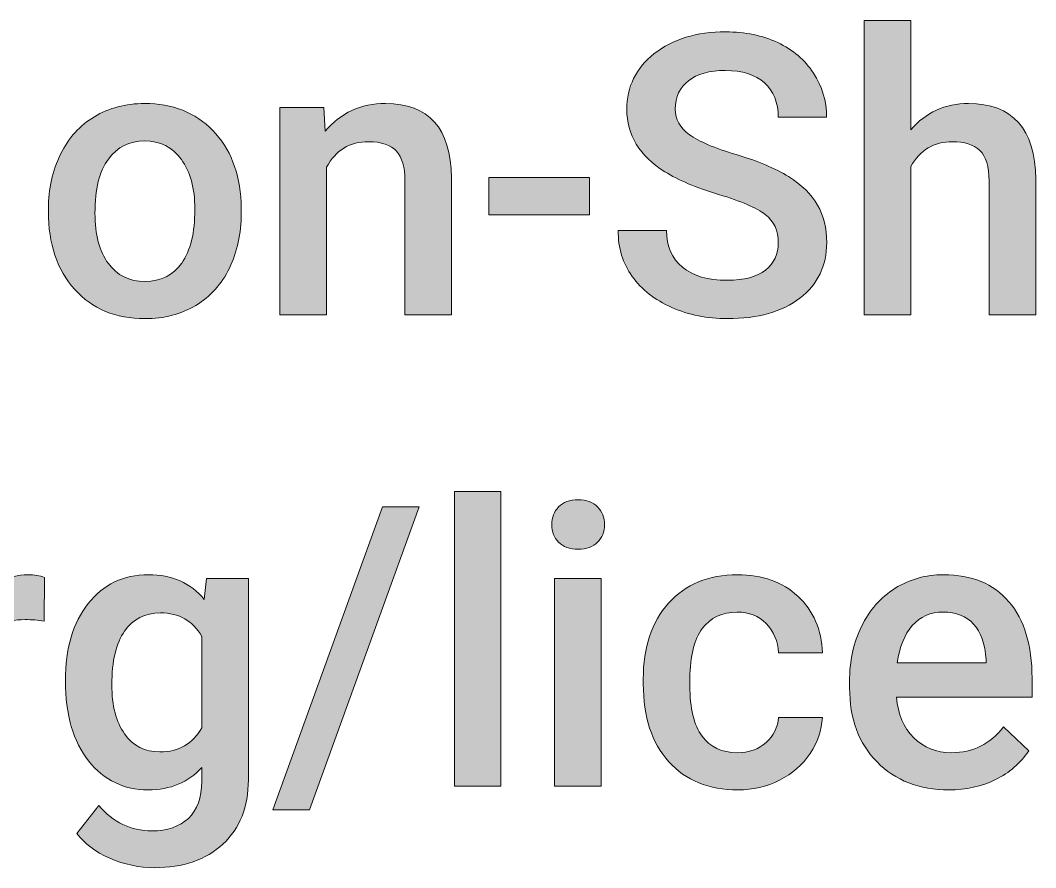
# Model space of a CAD drawing. Header units: millimetres. Extents: x -48 to 621, y -577 to -225.
# Drawn here: x 20.13 to 34.34, y -576.63 to -564.77 of the extents above; entities that cross this region are included whole.
import ezdxf

# ---------------------------------------------------------------- set-up
doc = ezdxf.new("R2010")
doc.units = ezdxf.units.MM
doc.header["$MEASUREMENT"] = 0
doc.layers.add('Layer 1', color=7, linetype='Continuous')

# ---------------------------------------------------------------- blocks, each defined once
blk = doc.blocks.new('block 188')
at = {"layer": 'Layer 1', "true_color": 0xffffff}
h = blk.add_hatch(color=7, dxfattribs=at)
h.dxf.hatch_style = 2
edge = h.paths.add_edge_path()
edge.add_spline(control_points=[(32.59, -566.304), (32.803, -566.057), (33.072, -565.934), (33.398, -565.934), (34.017, -565.934), (34.331, -566.287), (34.34, -566.994), (34.34, -566.994), (34.34, -568.89), (34.34, -568.89), (34.34, -568.89), (33.688, -568.89), (33.688, -568.89), (33.688, -568.89), (33.688, -567.018), (33.688, -567.018), (33.688, -566.817), (33.644, -566.676), (33.558, -566.592), (33.471, -566.509), (33.343, -566.468), (33.175, -566.468), (32.914, -566.468), (32.719, -566.584), (32.59, -566.817), (32.59, -566.817), (32.59, -568.89), (32.59, -568.89), (32.59, -568.89), (31.938, -568.89), (31.938, -568.89), (31.938, -568.89), (31.938, -564.77), (31.938, -564.77), (31.938, -564.77), (32.59, -564.77), (32.59, -564.77), (32.59, -564.77), (32.59, -566.304), (32.59, -566.304)], knot_values=[0, 0, 0, 0, 1, 1, 1, 2, 2, 2, 3, 3, 3, 4, 4, 4, 5, 5, 5, 6, 6, 6, 7, 7, 7, 8, 8, 8, 9, 9, 9, 10, 10, 10, 11, 11, 11, 12, 12, 12, 13, 13, 13, 13], degree=3, periodic=1)
h = blk.add_hatch(color=7, dxfattribs=at)
h.dxf.hatch_style = 2
edge = h.paths.add_edge_path()
edge.add_spline(control_points=[(30.737, -567.884), (30.737, -567.712), (30.676, -567.58), (30.556, -567.487), (30.435, -567.394), (30.217, -567.3), (29.902, -567.206), (29.588, -567.111), (29.337, -567.005), (29.151, -566.889), (28.795, -566.665), (28.617, -566.374), (28.617, -566.014), (28.617, -565.7), (28.746, -565.44), (29.002, -565.236), (29.259, -565.033), (29.592, -564.931), (30.002, -564.931), (30.273, -564.931), (30.516, -564.981), (30.729, -565.081), (30.941, -565.181), (31.109, -565.324), (31.23, -565.509), (31.352, -565.694), (31.413, -565.899), (31.413, -566.124), (31.413, -566.124), (30.737, -566.124), (30.737, -566.124), (30.737, -565.921), (30.673, -565.761), (30.545, -565.645), (30.417, -565.53), (30.234, -565.472), (29.996, -565.472), (29.774, -565.472), (29.602, -565.52), (29.48, -565.615), (29.357, -565.709), (29.296, -565.842), (29.296, -566.012), (29.296, -566.155), (29.362, -566.274), (29.494, -566.37), (29.627, -566.466), (29.845, -566.559), (30.149, -566.649), (30.453, -566.739), (30.697, -566.842), (30.881, -566.957), (31.066, -567.073), (31.201, -567.205), (31.287, -567.355), (31.372, -567.504), (31.415, -567.679), (31.415, -567.879), (31.415, -568.204), (31.291, -568.463), (31.041, -568.656), (30.792, -568.848), (30.453, -568.944), (30.026, -568.944), (29.743, -568.944), (29.483, -568.892), (29.246, -568.787), (29.009, -568.682), (28.825, -568.538), (28.694, -568.354), (28.562, -568.17), (28.496, -567.955), (28.496, -567.71), (28.496, -567.71), (29.175, -567.71), (29.175, -567.71), (29.175, -567.932), (29.249, -568.103), (29.395, -568.225), (29.542, -568.347), (29.752, -568.407), (30.026, -568.407), (30.262, -568.407), (30.439, -568.359), (30.558, -568.264), (30.677, -568.168), (30.737, -568.042), (30.737, -567.884)], knot_values=[0, 0, 0, 0, 1, 1, 1, 2, 2, 2, 3, 3, 3, 4, 4, 4, 5, 5, 5, 6, 6, 6, 7, 7, 7, 8, 8, 8, 9, 9, 9, 10, 10, 10, 11, 11, 11, 12, 12, 12, 13, 13, 13, 14, 14, 14, 15, 15, 15, 16, 16, 16, 17, 17, 17, 18, 18, 18, 19, 19, 19, 20, 20, 20, 21, 21, 21, 22, 22, 22, 23, 23, 23, 24, 24, 24, 25, 25, 25, 26, 26, 26, 27, 27, 27, 28, 28, 28, 29, 29, 29, 29], degree=3, periodic=1)
h = blk.add_hatch(color=7, dxfattribs=at)
h.dxf.hatch_style = 2
edge = h.paths.add_edge_path()
edge.add_spline(control_points=[(20.523, -567.412), (20.523, -567.128), (20.58, -566.872), (20.693, -566.643), (20.805, -566.415), (20.964, -566.24), (21.167, -566.118), (21.371, -565.995), (21.606, -565.934), (21.87, -565.934), (22.262, -565.934), (22.58, -566.06), (22.824, -566.312), (23.068, -566.565), (23.2, -566.899), (23.22, -567.316), (23.22, -567.316), (23.222, -567.469), (23.222, -567.469), (23.222, -567.754), (23.167, -568.01), (23.057, -568.236), (22.947, -568.461), (22.79, -568.635), (22.585, -568.759), (22.38, -568.882), (22.144, -568.944), (21.876, -568.944), (21.466, -568.944), (21.138, -568.808), (20.892, -568.535), (20.646, -568.262), (20.523, -567.898), (20.523, -567.444), (20.523, -567.444), (20.523, -567.412), (20.523, -567.412)], knot_values=[0, 0, 0, 0, 1, 1, 1, 2, 2, 2, 3, 3, 3, 4, 4, 4, 5, 5, 5, 6, 6, 6, 7, 7, 7, 8, 8, 8, 9, 9, 9, 10, 10, 10, 11, 11, 11, 12, 12, 12, 12], degree=3, periodic=1)
edge = h.paths.add_edge_path()
edge.add_spline(control_points=[(21.175, -567.469), (21.175, -567.767), (21.237, -568.001), (21.361, -568.17), (21.484, -568.339), (21.656, -568.424), (21.876, -568.424), (22.096, -568.424), (22.267, -568.338), (22.389, -568.166), (22.512, -567.994), (22.573, -567.743), (22.573, -567.412), (22.573, -567.119), (22.51, -566.886), (22.384, -566.715), (22.258, -566.543), (22.087, -566.457), (21.87, -566.457), (21.657, -566.457), (21.488, -566.541), (21.363, -566.711), (21.238, -566.88), (21.175, -567.132), (21.175, -567.469)], knot_values=[0, 0, 0, 0, 1, 1, 1, 2, 2, 2, 3, 3, 3, 4, 4, 4, 5, 5, 5, 6, 6, 6, 7, 7, 7, 8, 8, 8, 8], degree=3, periodic=1)
h = blk.add_hatch(color=7, dxfattribs=at)
h.dxf.hatch_style = 2
edge = h.paths.add_edge_path()
edge.add_spline(control_points=[(24.379, -565.988), (24.379, -565.988), (24.397, -566.323), (24.397, -566.323), (24.612, -566.064), (24.894, -565.934), (25.242, -565.934), (25.847, -565.934), (26.154, -566.28), (26.165, -566.972), (26.165, -566.972), (26.165, -568.89), (26.165, -568.89), (26.165, -568.89), (25.513, -568.89), (25.513, -568.89), (25.513, -568.89), (25.513, -567.01), (25.513, -567.01), (25.513, -566.826), (25.474, -566.689), (25.394, -566.601), (25.314, -566.512), (25.184, -566.468), (25.004, -566.468), (24.741, -566.468), (24.545, -566.587), (24.416, -566.825), (24.416, -566.825), (24.416, -568.89), (24.416, -568.89), (24.416, -568.89), (23.764, -568.89), (23.764, -568.89), (23.764, -568.89), (23.764, -565.988), (23.764, -565.988), (23.764, -565.988), (24.379, -565.988), (24.379, -565.988)], knot_values=[0, 0, 0, 0, 1, 1, 1, 2, 2, 2, 3, 3, 3, 4, 4, 4, 5, 5, 5, 6, 6, 6, 7, 7, 7, 8, 8, 8, 9, 9, 9, 10, 10, 10, 11, 11, 11, 12, 12, 12, 13, 13, 13, 13], degree=3, periodic=1)
h = blk.add_hatch(color=7, dxfattribs=at)
h.dxf.hatch_style = 2
h.paths.add_polyline_path([(28.094, -567.493), (26.686, -567.493), (26.686, -566.967), (28.094, -566.967)])
h = blk.add_hatch(color=7, dxfattribs=at)
h.dxf.hatch_style = 2
h.paths.add_polyline_path([(26.857, -575.484), (26.205, -575.484), (26.205, -571.363), (26.857, -571.363)])
h = blk.add_hatch(color=7, dxfattribs=at)
h.dxf.hatch_style = 2
edge = h.paths.add_edge_path()
edge.add_spline(control_points=[(27.568, -571.827), (27.568, -571.727), (27.6, -571.644), (27.664, -571.578), (27.727, -571.511), (27.818, -571.478), (27.936, -571.478), (28.054, -571.478), (28.145, -571.511), (28.209, -571.578), (28.274, -571.644), (28.306, -571.727), (28.306, -571.827), (28.306, -571.925), (28.274, -572.007), (28.209, -572.073), (28.145, -572.138), (28.054, -572.17), (27.936, -572.17), (27.818, -572.17), (27.727, -572.138), (27.664, -572.073), (27.6, -572.007), (27.568, -571.925), (27.568, -571.827)], knot_values=[0, 0, 0, 0, 1, 1, 1, 2, 2, 2, 3, 3, 3, 4, 4, 4, 5, 5, 5, 6, 6, 6, 7, 7, 7, 8, 8, 8, 8], degree=3, periodic=1)
h.paths.add_polyline_path([(28.26, -575.484), (27.608, -575.484), (27.608, -572.581), (28.26, -572.581)])
h = blk.add_hatch(color=7, dxfattribs=at)
h.dxf.hatch_style = 2
h.paths.add_polyline_path([(24.175, -575.819), (23.662, -575.819), (25.199, -571.578), (25.712, -571.578)])
h = blk.add_hatch(color=7, dxfattribs=at)
h.dxf.hatch_style = 2
edge = h.paths.add_edge_path()
edge.add_spline(control_points=[(20.465, -573.176), (20.379, -573.162), (20.29, -573.155), (20.199, -573.155), (19.9, -573.155), (19.699, -573.269), (19.595, -573.498), (19.595, -573.498), (19.595, -575.484), (19.595, -575.484), (19.595, -575.484), (18.943, -575.484), (18.943, -575.484), (18.943, -575.484), (18.943, -572.581), (18.943, -572.581), (18.943, -572.581), (19.566, -572.581), (19.566, -572.581), (19.566, -572.581), (19.582, -572.906), (19.582, -572.906), (19.739, -572.653), (19.957, -572.527), (20.236, -572.527), (20.33, -572.527), (20.406, -572.54), (20.467, -572.565), (20.467, -572.565), (20.465, -573.176), (20.465, -573.176)], knot_values=[0, 0, 0, 0, 1, 1, 1, 2, 2, 2, 3, 3, 3, 4, 4, 4, 5, 5, 5, 6, 6, 6, 7, 7, 7, 8, 8, 8, 9, 9, 9, 10, 10, 10, 10], degree=3, periodic=1)
h = blk.add_hatch(color=7, dxfattribs=at)
h.dxf.hatch_style = 2
edge = h.paths.add_edge_path()
edge.add_spline(control_points=[(20.762, -574.011), (20.762, -573.56), (20.868, -573.2), (21.08, -572.931), (21.292, -572.662), (21.573, -572.527), (21.924, -572.527), (22.255, -572.527), (22.515, -572.642), (22.705, -572.873), (22.705, -572.873), (22.734, -572.581), (22.734, -572.581), (22.734, -572.581), (23.322, -572.581), (23.322, -572.581), (23.322, -572.581), (23.322, -575.395), (23.322, -575.395), (23.322, -575.776), (23.203, -576.076), (22.966, -576.296), (22.729, -576.516), (22.409, -576.626), (22.007, -576.626), (21.794, -576.626), (21.586, -576.582), (21.383, -576.494), (21.18, -576.405), (21.026, -576.289), (20.921, -576.146), (20.921, -576.146), (21.229, -575.754), (21.229, -575.754), (21.429, -575.992), (21.676, -576.111), (21.97, -576.111), (22.186, -576.111), (22.357, -576.053), (22.482, -575.936), (22.607, -575.818), (22.67, -575.646), (22.67, -575.419), (22.67, -575.419), (22.67, -575.223), (22.67, -575.223), (22.482, -575.433), (22.231, -575.537), (21.919, -575.537), (21.579, -575.537), (21.301, -575.402), (21.086, -575.132), (20.87, -574.862), (20.762, -574.488), (20.762, -574.011)], knot_values=[0, 0, 0, 0, 1, 1, 1, 2, 2, 2, 3, 3, 3, 4, 4, 4, 5, 5, 5, 6, 6, 6, 7, 7, 7, 8, 8, 8, 9, 9, 9, 10, 10, 10, 11, 11, 11, 12, 12, 12, 13, 13, 13, 14, 14, 14, 15, 15, 15, 16, 16, 16, 17, 17, 17, 18, 18, 18, 18], degree=3, periodic=1)
edge = h.paths.add_edge_path()
edge.add_spline(control_points=[(21.411, -574.067), (21.411, -574.359), (21.471, -574.588), (21.59, -574.755), (21.709, -574.922), (21.874, -575.006), (22.085, -575.006), (22.348, -575.006), (22.543, -574.893), (22.67, -574.668), (22.67, -574.668), (22.67, -573.391), (22.67, -573.391), (22.546, -573.171), (22.353, -573.061), (22.09, -573.061), (21.875, -573.061), (21.709, -573.146), (21.59, -573.316), (21.471, -573.486), (21.411, -573.736), (21.411, -574.067)], knot_values=[0, 0, 0, 0, 1, 1, 1, 2, 2, 2, 3, 3, 3, 4, 4, 4, 5, 5, 5, 6, 6, 6, 7, 7, 7, 7], degree=3, periodic=1)
h = blk.add_hatch(color=7, dxfattribs=at)
h.dxf.hatch_style = 2
edge = h.paths.add_edge_path()
edge.add_spline(control_points=[(30.163, -575.017), (30.325, -575.017), (30.46, -574.97), (30.568, -574.874), (30.675, -574.78), (30.732, -574.663), (30.739, -574.523), (30.739, -574.523), (31.354, -574.523), (31.354, -574.523), (31.347, -574.704), (31.29, -574.872), (31.185, -575.029), (31.079, -575.185), (30.936, -575.309), (30.756, -575.401), (30.575, -575.491), (30.38, -575.537), (30.171, -575.537), (29.765, -575.537), (29.443, -575.406), (29.205, -575.143), (28.967, -574.88), (28.848, -574.517), (28.848, -574.054), (28.848, -574.054), (28.848, -573.987), (28.848, -573.987), (28.848, -573.545), (28.966, -573.191), (29.202, -572.926), (29.438, -572.66), (29.76, -572.527), (30.168, -572.527), (30.513, -572.527), (30.794, -572.628), (31.012, -572.829), (31.229, -573.03), (31.343, -573.295), (31.354, -573.622), (31.354, -573.622), (30.739, -573.622), (30.739, -573.622), (30.732, -573.455), (30.675, -573.319), (30.569, -573.211), (30.463, -573.104), (30.327, -573.05), (30.163, -573.05), (29.951, -573.05), (29.789, -573.127), (29.674, -573.28), (29.56, -573.433), (29.502, -573.665), (29.5, -573.976), (29.5, -573.976), (29.5, -574.08), (29.5, -574.08), (29.5, -574.395), (29.557, -574.63), (29.67, -574.785), (29.784, -574.94), (29.948, -575.017), (30.163, -575.017)], knot_values=[0, 0, 0, 0, 1, 1, 1, 2, 2, 2, 3, 3, 3, 4, 4, 4, 5, 5, 5, 6, 6, 6, 7, 7, 7, 8, 8, 8, 9, 9, 9, 10, 10, 10, 11, 11, 11, 12, 12, 12, 13, 13, 13, 14, 14, 14, 15, 15, 15, 16, 16, 16, 17, 17, 17, 18, 18, 18, 19, 19, 19, 20, 20, 20, 21, 21, 21, 21], degree=3, periodic=1)
h = blk.add_hatch(color=7, dxfattribs=at)
h.dxf.hatch_style = 2
edge = h.paths.add_edge_path()
edge.add_spline(control_points=[(33.124, -575.537), (32.711, -575.537), (32.376, -575.407), (32.12, -575.147), (31.863, -574.887), (31.735, -574.54), (31.735, -574.107), (31.735, -574.107), (31.735, -574.027), (31.735, -574.027), (31.735, -573.737), (31.79, -573.478), (31.902, -573.25), (32.014, -573.022), (32.171, -572.845), (32.373, -572.717), (32.575, -572.591), (32.801, -572.527), (33.049, -572.527), (33.444, -572.527), (33.75, -572.653), (33.965, -572.906), (34.181, -573.158), (34.289, -573.514), (34.289, -573.976), (34.289, -573.976), (34.289, -574.239), (34.289, -574.239), (34.289, -574.239), (32.392, -574.239), (32.392, -574.239), (32.411, -574.479), (32.492, -574.668), (32.632, -574.808), (32.772, -574.947), (32.949, -575.017), (33.162, -575.017), (33.46, -575.017), (33.704, -574.896), (33.891, -574.655), (33.891, -574.655), (34.243, -574.99), (34.243, -574.99), (34.127, -575.164), (33.972, -575.298), (33.777, -575.394), (33.583, -575.489), (33.366, -575.537), (33.124, -575.537)], knot_values=[0, 0, 0, 0, 1, 1, 1, 2, 2, 2, 3, 3, 3, 4, 4, 4, 5, 5, 5, 6, 6, 6, 7, 7, 7, 8, 8, 8, 9, 9, 9, 10, 10, 10, 11, 11, 11, 12, 12, 12, 13, 13, 13, 14, 14, 14, 15, 15, 15, 16, 16, 16, 16], degree=3, periodic=1)
edge = h.paths.add_edge_path()
edge.add_spline(control_points=[(33.046, -573.05), (32.868, -573.05), (32.723, -573.113), (32.613, -573.238), (32.503, -573.363), (32.433, -573.538), (32.403, -573.761), (32.403, -573.761), (33.645, -573.761), (33.645, -573.761), (33.645, -573.761), (33.645, -573.713), (33.645, -573.713), (33.63, -573.495), (33.572, -573.33), (33.47, -573.218), (33.368, -573.106), (33.227, -573.05), (33.046, -573.05)], knot_values=[0, 0, 0, 0, 1, 1, 1, 2, 2, 2, 3, 3, 3, 4, 4, 4, 5, 5, 5, 6, 6, 6, 6], degree=3, periodic=1)
at = {"layer": 'Layer 1', "lineweight": 0}
for points in [[(28.094, -567.493), (26.686, -567.493), (26.686, -566.967), (28.094, -566.967), (28.094, -567.493)], [(26.857, -575.484), (26.205, -575.484), (26.205, -571.363), (26.857, -571.363), (26.857, -575.484)], [(24.175, -575.819), (23.662, -575.819), (25.199, -571.578), (25.712, -571.578), (24.175, -575.819)], [(28.26, -575.484), (27.608, -575.484), (27.608, -572.581), (28.26, -572.581), (28.26, -575.484)]]:
    blk.add_lwpolyline(points, dxfattribs=at)
for points, knots in [([(32.59, -566.304), (32.803, -566.057), (33.072, -565.934), (33.398, -565.934), (34.017, -565.934), (34.331, -566.287), (34.34, -566.994), (34.34, -566.994), (34.34, -568.89), (34.34, -568.89), (34.34, -568.89), (33.688, -568.89), (33.688, -568.89), (33.688, -568.89), (33.688, -567.018), (33.688, -567.018), (33.688, -566.817), (33.644, -566.676), (33.558, -566.592), (33.471, -566.509), (33.343, -566.468), (33.175, -566.468), (32.914, -566.468), (32.719, -566.584), (32.59, -566.817), (32.59, -566.817), (32.59, -568.89), (32.59, -568.89), (32.59, -568.89), (31.938, -568.89), (31.938, -568.89), (31.938, -568.89), (31.938, -564.77), (31.938, -564.77), (31.938, -564.77), (32.59, -564.77), (32.59, -564.77), (32.59, -564.77), (32.59, -566.304), (32.59, -566.304)], [0, 0, 0, 0, 1, 1, 1, 2, 2, 2, 3, 3, 3, 4, 4, 4, 5, 5, 5, 6, 6, 6, 7, 7, 7, 8, 8, 8, 9, 9, 9, 10, 10, 10, 11, 11, 11, 12, 12, 12, 13, 13, 13, 13]), ([(30.737, -567.884), (30.737, -567.712), (30.676, -567.58), (30.556, -567.487), (30.435, -567.394), (30.217, -567.3), (29.902, -567.206), (29.588, -567.111), (29.337, -567.005), (29.151, -566.889), (28.795, -566.665), (28.617, -566.374), (28.617, -566.014), (28.617, -565.7), (28.746, -565.44), (29.002, -565.236), (29.259, -565.033), (29.592, -564.931), (30.002, -564.931), (30.273, -564.931), (30.516, -564.981), (30.729, -565.081), (30.941, -565.181), (31.109, -565.324), (31.23, -565.509), (31.352, -565.694), (31.413, -565.899), (31.413, -566.124), (31.413, -566.124), (30.737, -566.124), (30.737, -566.124), (30.737, -565.921), (30.673, -565.761), (30.545, -565.645), (30.417, -565.53), (30.234, -565.472), (29.996, -565.472), (29.774, -565.472), (29.602, -565.52), (29.48, -565.615), (29.357, -565.709), (29.296, -565.842), (29.296, -566.012), (29.296, -566.155), (29.362, -566.274), (29.494, -566.37), (29.627, -566.466), (29.845, -566.559), (30.149, -566.649), (30.453, -566.739), (30.697, -566.842), (30.881, -566.957), (31.066, -567.073), (31.201, -567.205), (31.287, -567.355), (31.372, -567.504), (31.415, -567.679), (31.415, -567.879), (31.415, -568.204), (31.291, -568.463), (31.041, -568.656), (30.792, -568.848), (30.453, -568.944), (30.026, -568.944), (29.743, -568.944), (29.483, -568.892), (29.246, -568.787), (29.009, -568.682), (28.825, -568.538), (28.694, -568.354), (28.562, -568.17), (28.496, -567.955), (28.496, -567.71), (28.496, -567.71), (29.175, -567.71), (29.175, -567.71), (29.175, -567.932), (29.249, -568.103), (29.395, -568.225), (29.542, -568.347), (29.752, -568.407), (30.026, -568.407), (30.262, -568.407), (30.439, -568.359), (30.558, -568.264), (30.677, -568.168), (30.737, -568.042), (30.737, -567.884)], [0, 0, 0, 0, 1, 1, 1, 2, 2, 2, 3, 3, 3, 4, 4, 4, 5, 5, 5, 6, 6, 6, 7, 7, 7, 8, 8, 8, 9, 9, 9, 10, 10, 10, 11, 11, 11, 12, 12, 12, 13, 13, 13, 14, 14, 14, 15, 15, 15, 16, 16, 16, 17, 17, 17, 18, 18, 18, 19, 19, 19, 20, 20, 20, 21, 21, 21, 22, 22, 22, 23, 23, 23, 24, 24, 24, 25, 25, 25, 26, 26, 26, 27, 27, 27, 28, 28, 28, 29, 29, 29, 29]), ([(20.523, -567.412), (20.523, -567.128), (20.58, -566.872), (20.693, -566.643), (20.805, -566.415), (20.964, -566.24), (21.167, -566.118), (21.371, -565.995), (21.606, -565.934), (21.87, -565.934), (22.262, -565.934), (22.58, -566.06), (22.824, -566.312), (23.068, -566.565), (23.2, -566.899), (23.22, -567.316), (23.22, -567.316), (23.222, -567.469), (23.222, -567.469), (23.222, -567.754), (23.167, -568.01), (23.057, -568.236), (22.947, -568.461), (22.79, -568.635), (22.585, -568.759), (22.38, -568.882), (22.144, -568.944), (21.876, -568.944), (21.466, -568.944), (21.138, -568.808), (20.892, -568.535), (20.646, -568.262), (20.523, -567.898), (20.523, -567.444), (20.523, -567.444), (20.523, -567.412), (20.523, -567.412)], [0, 0, 0, 0, 1, 1, 1, 2, 2, 2, 3, 3, 3, 4, 4, 4, 5, 5, 5, 6, 6, 6, 7, 7, 7, 8, 8, 8, 9, 9, 9, 10, 10, 10, 11, 11, 11, 12, 12, 12, 12]), ([(24.379, -565.988), (24.379, -565.988), (24.397, -566.323), (24.397, -566.323), (24.612, -566.064), (24.894, -565.934), (25.242, -565.934), (25.847, -565.934), (26.154, -566.28), (26.165, -566.972), (26.165, -566.972), (26.165, -568.89), (26.165, -568.89), (26.165, -568.89), (25.513, -568.89), (25.513, -568.89), (25.513, -568.89), (25.513, -567.01), (25.513, -567.01), (25.513, -566.826), (25.474, -566.689), (25.394, -566.601), (25.314, -566.512), (25.184, -566.468), (25.004, -566.468), (24.741, -566.468), (24.545, -566.587), (24.416, -566.825), (24.416, -566.825), (24.416, -568.89), (24.416, -568.89), (24.416, -568.89), (23.764, -568.89), (23.764, -568.89), (23.764, -568.89), (23.764, -565.988), (23.764, -565.988), (23.764, -565.988), (24.379, -565.988), (24.379, -565.988)], [0, 0, 0, 0, 1, 1, 1, 2, 2, 2, 3, 3, 3, 4, 4, 4, 5, 5, 5, 6, 6, 6, 7, 7, 7, 8, 8, 8, 9, 9, 9, 10, 10, 10, 11, 11, 11, 12, 12, 12, 13, 13, 13, 13]), ([(21.175, -567.469), (21.175, -567.767), (21.237, -568.001), (21.361, -568.17), (21.484, -568.339), (21.656, -568.424), (21.876, -568.424), (22.096, -568.424), (22.267, -568.338), (22.389, -568.166), (22.512, -567.994), (22.573, -567.743), (22.573, -567.412), (22.573, -567.119), (22.51, -566.886), (22.384, -566.715), (22.258, -566.543), (22.087, -566.457), (21.87, -566.457), (21.657, -566.457), (21.488, -566.541), (21.363, -566.711), (21.238, -566.88), (21.175, -567.132), (21.175, -567.469)], [0, 0, 0, 0, 1, 1, 1, 2, 2, 2, 3, 3, 3, 4, 4, 4, 5, 5, 5, 6, 6, 6, 7, 7, 7, 8, 8, 8, 8]), ([(27.568, -571.827), (27.568, -571.727), (27.6, -571.644), (27.664, -571.578), (27.727, -571.511), (27.818, -571.478), (27.936, -571.478), (28.054, -571.478), (28.145, -571.511), (28.209, -571.578), (28.274, -571.644), (28.306, -571.727), (28.306, -571.827), (28.306, -571.925), (28.274, -572.007), (28.209, -572.073), (28.145, -572.138), (28.054, -572.17), (27.936, -572.17), (27.818, -572.17), (27.727, -572.138), (27.664, -572.073), (27.6, -572.007), (27.568, -571.925), (27.568, -571.827)], [0, 0, 0, 0, 1, 1, 1, 2, 2, 2, 3, 3, 3, 4, 4, 4, 5, 5, 5, 6, 6, 6, 7, 7, 7, 8, 8, 8, 8]), ([(20.465, -573.176), (20.379, -573.162), (20.29, -573.155), (20.199, -573.155), (19.9, -573.155), (19.699, -573.269), (19.595, -573.498), (19.595, -573.498), (19.595, -575.484), (19.595, -575.484), (19.595, -575.484), (18.943, -575.484), (18.943, -575.484), (18.943, -575.484), (18.943, -572.581), (18.943, -572.581), (18.943, -572.581), (19.566, -572.581), (19.566, -572.581), (19.566, -572.581), (19.582, -572.906), (19.582, -572.906), (19.739, -572.653), (19.957, -572.527), (20.236, -572.527), (20.33, -572.527), (20.406, -572.54), (20.467, -572.565), (20.467, -572.565), (20.465, -573.176), (20.465, -573.176)], [0, 0, 0, 0, 1, 1, 1, 2, 2, 2, 3, 3, 3, 4, 4, 4, 5, 5, 5, 6, 6, 6, 7, 7, 7, 8, 8, 8, 9, 9, 9, 10, 10, 10, 10]), ([(20.762, -574.011), (20.762, -573.56), (20.868, -573.2), (21.08, -572.931), (21.292, -572.662), (21.573, -572.527), (21.924, -572.527), (22.255, -572.527), (22.515, -572.642), (22.705, -572.873), (22.705, -572.873), (22.734, -572.581), (22.734, -572.581), (22.734, -572.581), (23.322, -572.581), (23.322, -572.581), (23.322, -572.581), (23.322, -575.395), (23.322, -575.395), (23.322, -575.776), (23.203, -576.076), (22.966, -576.296), (22.729, -576.516), (22.409, -576.626), (22.007, -576.626), (21.794, -576.626), (21.586, -576.582), (21.383, -576.494), (21.18, -576.405), (21.026, -576.289), (20.921, -576.146), (20.921, -576.146), (21.229, -575.754), (21.229, -575.754), (21.429, -575.992), (21.676, -576.111), (21.97, -576.111), (22.186, -576.111), (22.357, -576.053), (22.482, -575.936), (22.607, -575.818), (22.67, -575.646), (22.67, -575.419), (22.67, -575.419), (22.67, -575.223), (22.67, -575.223), (22.482, -575.433), (22.231, -575.537), (21.919, -575.537), (21.579, -575.537), (21.301, -575.402), (21.086, -575.132), (20.87, -574.862), (20.762, -574.488), (20.762, -574.011)], [0, 0, 0, 0, 1, 1, 1, 2, 2, 2, 3, 3, 3, 4, 4, 4, 5, 5, 5, 6, 6, 6, 7, 7, 7, 8, 8, 8, 9, 9, 9, 10, 10, 10, 11, 11, 11, 12, 12, 12, 13, 13, 13, 14, 14, 14, 15, 15, 15, 16, 16, 16, 17, 17, 17, 18, 18, 18, 18]), ([(30.163, -575.017), (30.325, -575.017), (30.46, -574.97), (30.568, -574.874), (30.675, -574.78), (30.732, -574.663), (30.739, -574.523), (30.739, -574.523), (31.354, -574.523), (31.354, -574.523), (31.347, -574.704), (31.29, -574.872), (31.185, -575.029), (31.079, -575.185), (30.936, -575.309), (30.756, -575.401), (30.575, -575.491), (30.38, -575.537), (30.171, -575.537), (29.765, -575.537), (29.443, -575.406), (29.205, -575.143), (28.967, -574.88), (28.848, -574.517), (28.848, -574.054), (28.848, -574.054), (28.848, -573.987), (28.848, -573.987), (28.848, -573.545), (28.966, -573.191), (29.202, -572.926), (29.438, -572.66), (29.76, -572.527), (30.168, -572.527), (30.513, -572.527), (30.794, -572.628), (31.012, -572.829), (31.229, -573.03), (31.343, -573.295), (31.354, -573.622), (31.354, -573.622), (30.739, -573.622), (30.739, -573.622), (30.732, -573.455), (30.675, -573.319), (30.569, -573.211), (30.463, -573.104), (30.327, -573.05), (30.163, -573.05), (29.951, -573.05), (29.789, -573.127), (29.674, -573.28), (29.56, -573.433), (29.502, -573.665), (29.5, -573.976), (29.5, -573.976), (29.5, -574.08), (29.5, -574.08), (29.5, -574.395), (29.557, -574.63), (29.67, -574.785), (29.784, -574.94), (29.948, -575.017), (30.163, -575.017)], [0, 0, 0, 0, 1, 1, 1, 2, 2, 2, 3, 3, 3, 4, 4, 4, 5, 5, 5, 6, 6, 6, 7, 7, 7, 8, 8, 8, 9, 9, 9, 10, 10, 10, 11, 11, 11, 12, 12, 12, 13, 13, 13, 14, 14, 14, 15, 15, 15, 16, 16, 16, 17, 17, 17, 18, 18, 18, 19, 19, 19, 20, 20, 20, 21, 21, 21, 21]), ([(33.124, -575.537), (32.711, -575.537), (32.376, -575.407), (32.12, -575.147), (31.863, -574.887), (31.735, -574.54), (31.735, -574.107), (31.735, -574.107), (31.735, -574.027), (31.735, -574.027), (31.735, -573.737), (31.79, -573.478), (31.902, -573.25), (32.014, -573.022), (32.171, -572.845), (32.373, -572.717), (32.575, -572.591), (32.801, -572.527), (33.049, -572.527), (33.444, -572.527), (33.75, -572.653), (33.965, -572.906), (34.181, -573.158), (34.289, -573.514), (34.289, -573.976), (34.289, -573.976), (34.289, -574.239), (34.289, -574.239), (34.289, -574.239), (32.392, -574.239), (32.392, -574.239), (32.411, -574.479), (32.492, -574.668), (32.632, -574.808), (32.772, -574.947), (32.949, -575.017), (33.162, -575.017), (33.46, -575.017), (33.704, -574.896), (33.891, -574.655), (33.891, -574.655), (34.243, -574.99), (34.243, -574.99), (34.127, -575.164), (33.972, -575.298), (33.777, -575.394), (33.583, -575.489), (33.366, -575.537), (33.124, -575.537)], [0, 0, 0, 0, 1, 1, 1, 2, 2, 2, 3, 3, 3, 4, 4, 4, 5, 5, 5, 6, 6, 6, 7, 7, 7, 8, 8, 8, 9, 9, 9, 10, 10, 10, 11, 11, 11, 12, 12, 12, 13, 13, 13, 14, 14, 14, 15, 15, 15, 16, 16, 16, 16]), ([(33.046, -573.05), (32.868, -573.05), (32.723, -573.113), (32.613, -573.238), (32.503, -573.363), (32.433, -573.538), (32.403, -573.761), (32.403, -573.761), (33.645, -573.761), (33.645, -573.761), (33.645, -573.761), (33.645, -573.713), (33.645, -573.713), (33.63, -573.495), (33.572, -573.33), (33.47, -573.218), (33.368, -573.106), (33.227, -573.05), (33.046, -573.05)], [0, 0, 0, 0, 1, 1, 1, 2, 2, 2, 3, 3, 3, 4, 4, 4, 5, 5, 5, 6, 6, 6, 6]), ([(21.411, -574.067), (21.411, -574.359), (21.471, -574.588), (21.59, -574.755), (21.709, -574.922), (21.874, -575.006), (22.085, -575.006), (22.348, -575.006), (22.543, -574.893), (22.67, -574.668), (22.67, -574.668), (22.67, -573.391), (22.67, -573.391), (22.546, -573.171), (22.353, -573.061), (22.09, -573.061), (21.875, -573.061), (21.709, -573.146), (21.59, -573.316), (21.471, -573.486), (21.411, -573.736), (21.411, -574.067)], [0, 0, 0, 0, 1, 1, 1, 2, 2, 2, 3, 3, 3, 4, 4, 4, 5, 5, 5, 6, 6, 6, 7, 7, 7, 7])]:
    blk.add_open_spline(points, degree=3, knots=knots, dxfattribs=at)

msp = doc.modelspace()

# ---------------------------------------------------------------- block references
at = {"layer": 'Layer 1'}
msp.add_blockref('block 188', (0, 0), dxfattribs=at)

doc.saveas('drawing.dxf')
